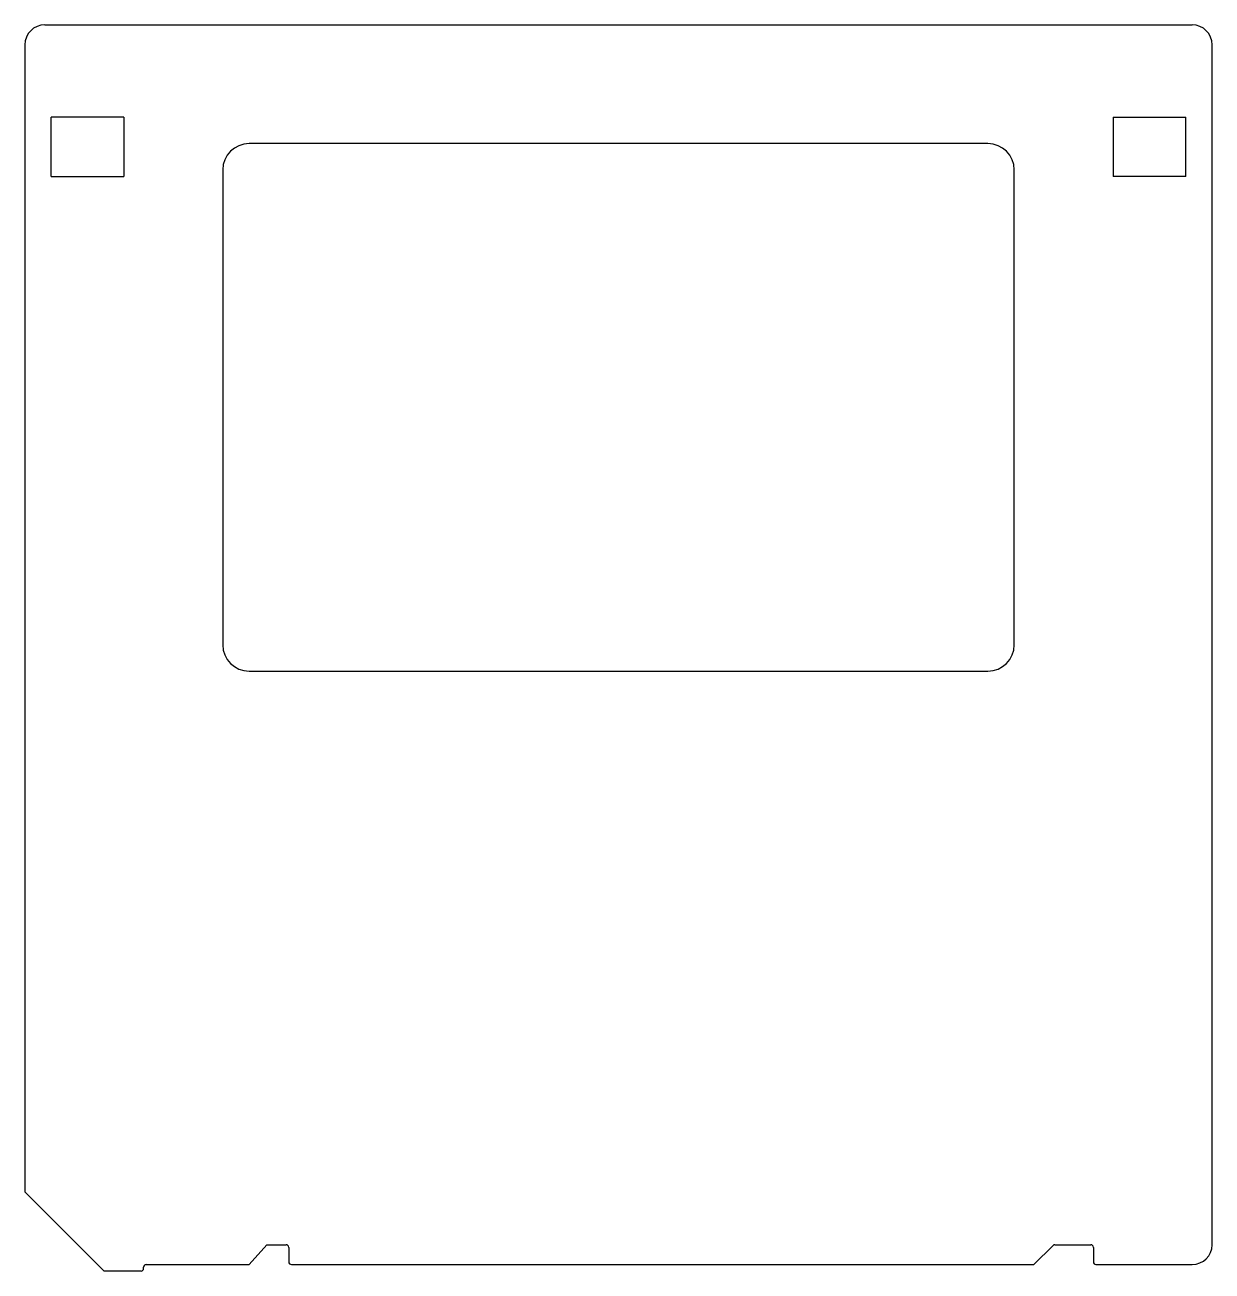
# Model space of a CAD drawing. Header units: millimetres. Extents: x -45 to 45, y -47.5 to 47.
import ezdxf

# ---------------------------------------------------------------- set-up
doc = ezdxf.new("R2010")
doc.units = ezdxf.units.MM

msp = doc.modelspace()

# ---------------------------------------------------------------- linework, layer by layer
at = {"color": 7, "linetype": 'Continuous', "lineweight": 25}
for p, q in [((-43.5, 47), (43.5, 47)), ((-45, 45.5), (-45, -41.5)), ((45, -45.5), (45, 45.5)), ((-43, 35.5), (-43, 40)), ((-37.5, 40), (-43, 40)), ((-37.5, 40), (-37.5, 35.5)), ((37.5, 40), (37.5, 35.5)), ((37.5, 40), (43, 40)), ((43, 35.5), (43, 40)), ((28, 38), (-28, 38)), ((-30, 36), (-30, 0)), ((30, 0), (30, 36)), ((-43, 35.5), (-37.5, 35.5)), ((43, 35.5), (37.5, 35.5)), ((-28, -2), (28, -2)), ((-45, -41.5), (-39, -47.5)), ((-28, -47), (-26.662, -45.5)), ((-26.662, -45.5), (-25.2, -45.5)), ((-25, -45.7), (-25, -46.8)), ((31.5, -47), (32.941, -45.559)), ((33.083, -45.5), (35.8, -45.5)), ((36, -45.7), (36, -46.8)), ((-36, -47.3), (-36, -47.2)), ((-35.8, -47), (-28, -47)), ((-24.8, -47), (31.5, -47)), ((36.2, -47), (43.5, -47)), ((-36.2, -47.5), (-39, -47.5))]:
    msp.add_line(p, q, dxfattribs=at)
for centre, radius, start, end in [((-43.5, 45.5), 1.5, 90, 180), ((43.5, 45.5), 1.5, 0, 90), ((-28, 36), 2, 90, 180), ((28, 36), 2, 0, 90), ((-28, 0), 2, 180, 270), ((28, 0), 2, 270, 0), ((-25.2, -45.7), 0.2, 0, 90), ((33.083, -45.7), 0.2, 90, 135), ((35.8, -45.7), 0.2, 0, 90), ((43.5, -45.5), 1.5, 270, 0), ((-35.8, -47.2), 0.2, 90, 180), ((-24.8, -46.8), 0.2, 180, 270), ((36.2, -46.8), 0.2, 180, 270), ((-36.2, -47.3), 0.2, 270, 0)]:
    msp.add_arc(centre, radius, start, end, dxfattribs=at)

doc.saveas('drawing.dxf')
